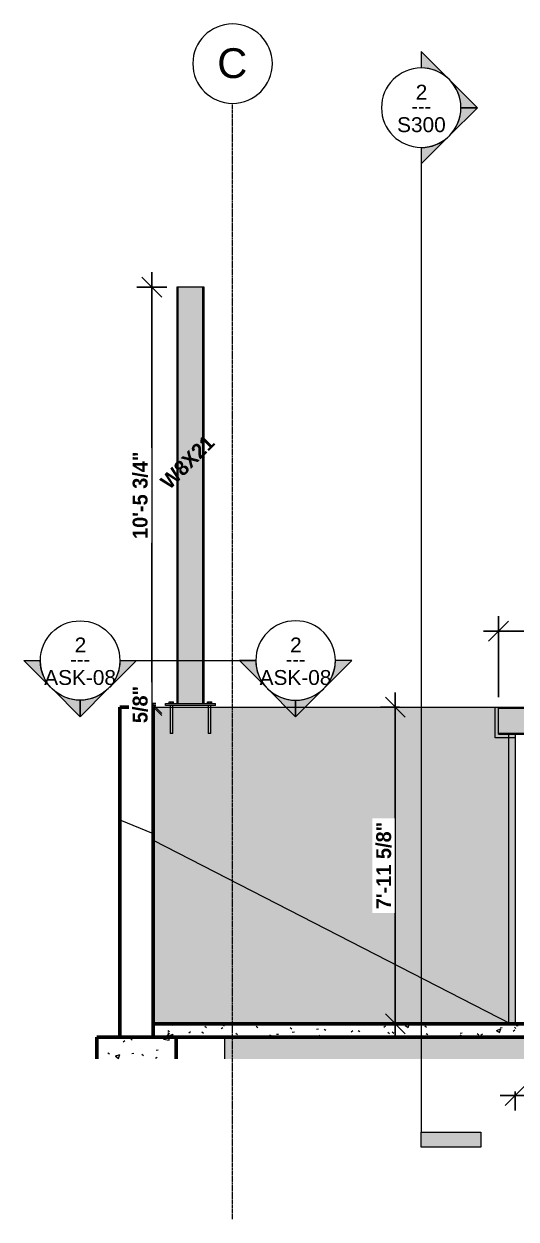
# Model space of a CAD drawing. Header units: inches. Extents: x 8372 to 9305, y -885 to 211.
# Drawn here: x 8371.6 to 8520.1, y -150.3 to 210.6 of the extents above; entities that cross this region are included whole.
import ezdxf

# ---------------------------------------------------------------- set-up
doc = ezdxf.new("R2010")
doc.units = ezdxf.units.IN
doc.header["$MEASUREMENT"] = 0
doc.linetypes.add('Dash 1_16_', pattern=[0.125, 0.0625, -0.0625])
doc.linetypes.add('Grid Line 1_2_', pattern=[0.875, 0.5, -0.125, 0.125, -0.125])
for name, color, linetype, lineweight in [('A-ANNO-DIMS-1', 211, 'Continuous', 30), ('A-DETL-1', 90, 'Dash 1_16_', 9), ('A-FLOR-PATT-1', 8, 'Continuous', 9), ('A-GENM', 5, 'Continuous', 9), ('G-ANNO-SYMB', 111, 'Continuous', 9), ('S-BEAM', 12, 'Continuous', 9), ('S-BEAM-1', 63, 'Continuous', 9), ('S-COLS', 52, 'Continuous', 9), ('S-COLS-1', 22, 'Continuous', 9), ('S-COLS-IDEN', 171, 'Continuous', 9), ('S-FNDN', 32, 'Continuous', 18), ('S-FNDN-2', 32, 'Continuous', 60), ('S-FNDN-3', 32, 'Continuous', 9), ('S-GRID-1', 1, 'Grid Line 1_2_', 9), ('S-GRID-IDEN', 1, 'Continuous', 9)]:
    doc.layers.add(name, color=color, linetype=linetype, lineweight=lineweight)
doc.layers.add('A-WALL-PATT-1', color=235, linetype='Continuous', lineweight=18, transparency=0.4)
doc.layers.add('S-FNDN-1', color=235, linetype='Continuous', lineweight=18, transparency=0.4)
doc.styles.add('Arial', font='arial.ttf', dxfattribs={"height": 9})
doc.styles.add('Arial_1', font='arial.ttf', dxfattribs={"height": 4.5})
doc.styles.add('Century Gothic', font='ufonts.com_century-gothic.ttf', dxfattribs={"height": 4.5})
doc.styles.add('Century Gothic_B', font='GOTHICB.TTF', dxfattribs={"height": 4.5})
doc.dimstyles.new('OD__1_16__Tol__', dxfattribs={"dimscale": 12, "dimtxt": 4.698757, "dimasz": 0.5, "dimexe": 0.375, "dimexo": 0.25, "dimgap": 0.0625, "dimtad": 1, "dimdec": 4, "dimrnd": 0.0625, "dimzin": 3, "dimdsep": 46, "dimlunit": 4, "dimtxsty": 'Century Gothic_B', "dimblk1": 'OBLIQUE', "dimblk2": 'OBLIQUE', "dimsah": 1, "dimcen": 0.09, "dimdle": 0.375, "dimazin": 0, "dimtfac": 1, "dimtdec": 4, "dimtix": 1, "dimtmove": 0, "dimatfit": 3, "dimfxl": 1, "dimtvp": 1, "dimtfill": 1, "dimfrac": 2, "dimtolj": 1, "dimtzin": 0, "dimlwd": 30, "dimlwe": 30, "dimarcsym": 2})
pattern_1 = [(50, (8488.135, 124.938), (13.77135, -1.20496), [1.44, -15.84]), (355, (8488.135, 124.938), (-2.6644, 14.4422), [1.152, -12.672]), (100.451, (8489.282, 124.837), (11.1071, 13.23737), [1.224, -13.462]), (46.184, (8488.135, 128.778), (20.4913, -3.17785), [2.16, -23.76]), (96.636, (8489.842, 128.513), (17.9459, 18.7032), [1.836, -20.193]), (351.184, (8488.135, 128.778), (17.9454, 18.7026), [1.728, -19.008]), (21, (8490.055, 127.818), (11.4605, -7.73037), [1.44, -15.84]), (326, (8490.055, 127.818), (4.67135, 13.92315), [1.152, -12.672]), (71.451, (8491.01, 127.173), (16.13207, 6.19284), [1.224, -13.462]), (37.5, (8488.135, 124.938), (0.23312, 6.39175), [0.634, -11.885, 0.634, -12.23, -12.72]), (37.5, (8488.135, 124.938), (0.23312, 6.39175), [-25.382, 0.634, -12.086]), (7.5, (8488.135, 124.938), (5.05073, 7.57304), [0.634, -6.701, 0.634, -11.597, -4.848]), (7.5, (8488.135, 124.938), (5.05073, 7.57304), [-19.565, 0.634, -4.214]), (327.5, (8483.853, 124.938), (10.24958, -0.43289), [0.634, -4.166, 0.634, -14.342, -19.872]), (327.5, (8483.853, 124.938), (10.24958, -0.43289), [-19.776, 0.634, -19.238]), (317.5, (8481.933, 124.938), (11.1974, 1.92214), [0.634, -5.606, 0.634, -9.312, -14.112]), (317.5, (8481.933, 124.938), (11.1974, 1.92214), [-16.186, 0.634, -13.478])]

# ---------------------------------------------------------------- blocks, each defined once
blk = doc.blocks.new('W-Wide Flange - W8X18-2371427-STRUCTURE - MOMENT FRAME _2_ - ELEVATION')
at = {"layer": 'S-BEAM-1'}
for points in [[(8606.17, 3.92), (8622.43, 3.92), (8622.43, 4.25), (8514.82, 4.25), (8514.82, 3.92), (8585.84, 3.92)], [(8585.84, 3.44), (8622.43, 3.44), (8622.43, 3.92), (8514.82, 3.9), (8514.82, 3.44), (8545.2, 3.44)], [(8622.43, -3.08), (8622.43, -2.82), (8618.43, -2.82), (8618.43, 3.18), (8622.43, 3.18), (8622.43, 3.44), (8514.82, 3.44), (8514.82, -3.08), (8621.41, -3.08)], [(8606.17, -3.56), (8622.43, -3.54), (8622.43, -3.08), (8514.82, -3.08), (8514.82, -3.56), (8585.84, -3.56)], [(8622.43, -3.89), (8622.43, -3.56), (8514.82, -3.56), (8514.82, -3.89), (8621.41, -3.89)]]:
    blk.add_hatch(color=256, dxfattribs=at).paths.add_polyline_path(points, flags=0)
at = {"layer": 'S-BEAM'}
for p, q in [((8514.82, 3.92), (8514.82, 4.25)), ((8514.82, 4.25), (8622.43, 4.25)), ((8514.82, 3.44), (8514.82, 3.92)), ((8514.82, 3.92), (8622.43, 3.92)), ((8514.82, -3.08), (8514.82, 3.44)), ((8514.82, -3.56), (8514.82, -3.08)), ((8514.82, -3.89), (8514.82, -3.56)), ((8514.82, -3.56), (8622.43, -3.56)), ((8514.82, -3.89), (8622.43, -3.89))]:
    blk.add_line(p, q, dxfattribs=at)
blk = doc.blocks.new('051200 - Structural Steel Framing - Base Plate - 4 holes - 5_8in x 6in x 15in-1891183-STRUCTURE - MOMENT FRAME _2_ - ELEVATION')
at = {"layer": 'A-GENM'}
for p, q in [((8415.47, 5.88), (8415.79, 5.88)), ((8415.47, 5.37), (8415.47, 5.88)), ((8415.74, 4.75), (8415.74, 4.25)), ((8415.74, 4.25), (8415.74, -3.63)), ((8415.79, 5.88), (8416.44, 5.88)), ((8415.79, 5.88), (8415.79, 5.37)), ((8416.44, 5.88), (8416.77, 5.88)), ((8416.44, 5.37), (8416.44, 5.88)), ((8416.49, 4.25), (8416.49, 4.75)), ((8416.49, -3.63), (8416.49, 4.25)), ((8416.77, 5.37), (8416.77, 5.88)), ((8426.97, 5.88), (8427.29, 5.88)), ((8426.97, 5.37), (8426.97, 5.88)), ((8427.24, 4.75), (8427.24, 4.25)), ((8427.24, 4.25), (8427.24, -3.63)), ((8427.29, 5.88), (8427.94, 5.88)), ((8427.29, 5.88), (8427.29, 5.37)), ((8427.94, 5.88), (8428.27, 5.88)), ((8427.94, 5.37), (8427.94, 5.88)), ((8427.99, 4.25), (8427.99, 4.75)), ((8427.99, -3.63), (8427.99, 4.25)), ((8428.27, 5.37), (8428.27, 5.88)), ((8416.12, -3.63), (8415.74, -3.63)), ((8416.49, -3.63), (8416.12, -3.63)), ((8427.62, -3.63), (8427.24, -3.63)), ((8427.99, -3.63), (8427.62, -3.63))]:
    blk.add_line(p, q, dxfattribs=at)
at = {"layer": 'S-BEAM'}
for p, q in [((8414.37, 5.37), (8429.37, 5.37)), ((8414.37, 4.75), (8414.37, 5.37)), ((8429.37, 4.75), (8414.37, 4.75)), ((8429.37, 4.75), (8429.37, 5.37))]:
    blk.add_line(p, q, dxfattribs=at)
blk = doc.blocks.new('Grid - Grid Head - Circle-50561-STRUCTURE - MOMENT FRAME _2_ - ELEVATION')
at = {"layer": 'S-GRID-IDEN'}
for start, end in [(0, 180), (180, 360)]:
    blk.add_arc((8434.57, 198.59), 12, start, end, dxfattribs=at)
blk = doc.blocks.new('Section - 3_32_ x 3_8_-54337-STRUCTURE - MOMENT FRAME _2_ - ELEVATION')
at = {"layer": 'G-ANNO-SYMB'}
blk.add_hatch(color=256, dxfattribs=at).paths.add_polyline_path([(8618.17, -124.07), (8600.17, -124.07), (8600.17, -128.57), (8618.17, -128.57)], flags=0)
for p, q in [((8600.17, -128.57), (8600.17, -124.07)), ((8600.17, -124.07), (8618.17, -124.07)), ((8618.17, -124.07), (8618.17, -128.57)), ((8618.17, -128.57), (8600.17, -128.57))]:
    blk.add_line(p, q, dxfattribs=at)
blk = doc.blocks.new('Section - Section Head - Filled-22785-STRUCTURE - MOMENT FRAME _2_ - ELEVATION')
at = {"layer": 'G-ANNO-SYMB'}
h = blk.add_hatch(color=256, dxfattribs=at)
edge = h.paths.add_edge_path(flags=0)
edge.add_arc((8600.17, 183.09), 12.02, 47.9216, 90)
edge.add_line((8600.17, 195.1), (8600.17, 200.06))
edge.add_line((8600.17, 200.06), (8608.22, 192))
h = blk.add_hatch(color=256, dxfattribs=at)
edge = h.paths.add_edge_path(flags=0)
edge.add_line((8608.65, 191.57), (8617.14, 183.09))
edge.add_line((8617.14, 183.09), (8612.17, 183.09))
edge.add_arc((8600.17, 183.09), 12, 360, 405)
h = blk.add_hatch(color=256, dxfattribs=at)
edge = h.paths.add_edge_path(flags=0)
edge.add_arc((8600.17, 183.09), 12, 315, 360)
edge.add_line((8612.17, 183.09), (8617.14, 183.09))
edge.add_line((8617.14, 183.09), (8608.65, 174.6))
h = blk.add_hatch(color=256, dxfattribs=at)
edge = h.paths.add_edge_path(flags=0)
edge.add_line((8608.22, 174.17), (8600.17, 166.12))
edge.add_line((8600.17, 166.12), (8600.17, 171.07))
edge.add_arc((8600.17, 183.09), 12.02, 270, 312.0784)
for p, q in [((8608.22, 192), (8600.17, 200.06)), ((8600.17, 200.06), (8600.17, 195.1)), ((8617.14, 183.09), (8608.65, 191.57)), ((8608.65, 174.6), (8617.14, 183.09)), ((8612.17, 183.09), (8617.14, 183.09)), ((8617.14, 183.09), (8612.17, 183.09)), ((8600.17, 166.12), (8608.22, 174.17)), ((8600.17, 171.07), (8600.17, 166.12))]:
    blk.add_line(p, q, dxfattribs=at)
for centre, radius, start, end in [((8600.17, 183.1), 12, 90, 270), ((8600.17, 183.1), 12, 270, 90), ((8600.17, 183.09), 12.02, 47.9216, 90), ((8600.17, 183.09), 12, 360, 45), ((8600.17, 183.09), 12, 315, 360), ((8600.17, 183.09), 12.02, 270, 312.0784)]:
    blk.add_arc(centre, radius, start, end, dxfattribs=at)
blk = doc.blocks.new('_Oblique')
at = {"color": 0, "linetype": 'ByBlock', "lineweight": -2}
blk.add_line((-0.5, -0.5), (0.5, 0.5), dxfattribs=at)
blk = doc.blocks.new('DIMBLOCK1-STRUCTURE - MOMENT FRAME _2_ - ELEVATION')
at = {"layer": 'A-ANNO-DIMS-1', "color": 0, "lineweight": 30, "transparency": 16777216}
for p, q in [((8519.82, -111.79), (8519.82, -117.53)), ((8692.82, -111.79), (8692.82, -117.53)), ((8515.32, -113.03), (8697.32, -113.03))]:
    blk.add_line(p, q, dxfattribs=at)
at = {"layer": 'Defpoints', "color": 0, "transparency": 16777216}
for p in [(8519.82, -108.79), (8692.82, -108.79), (8692.82, -113.03)]:
    blk.add_point(p, dxfattribs=at)
at = {"layer": 'A-ANNO-DIMS-1', "color": 0, "lineweight": 30, "transparency": 16777216, "xscale": 5.999999999999999, "yscale": 5.999999999999999, "zscale": 5.999999999999999, "rotation": 180}
blk.add_blockref('_Oblique', (8519.82, -113.03), dxfattribs=at)
at = {"layer": 'A-ANNO-DIMS-1', "color": 0, "lineweight": 30, "transparency": 16777216, "xscale": 5.999999999999999, "yscale": 5.999999999999999, "zscale": 5.999999999999999}
blk.add_blockref('_Oblique', (8692.82, -113.03), dxfattribs=at)
at = {"layer": 'A-ANNO-DIMS-1', "color": 0, "transparency": 16777216, "insert": (8606.32, -109.92), "char_height": 4.5, "attachment_point": 5, "style": 'Century Gothic_B', "bg_fill": 3, "box_fill_scale": 1.25, "bg_fill_color": 256, "bg_fill_true_color": 13158600, "bg_fill_transparency": 0}
blk.add_mtext('\\A1;14\'-5"', dxfattribs=at)
blk = doc.blocks.new('DIMBLOCK6-STRUCTURE - MOMENT FRAME _2_ - ELEVATION')
at = {"layer": 'A-ANNO-DIMS-1', "color": 0, "lineweight": 30, "transparency": 16777216}
for p, q in [((8514.82, 7.25), (8514.82, 31.73)), ((8510.32, 27.23), (8626.93, 27.23)), ((8622.43, 28.47), (8622.43, 22.73))]:
    blk.add_line(p, q, dxfattribs=at)
at = {"layer": 'Defpoints', "color": 0, "transparency": 16777216}
for p in [(8622.43, 31.47), (8622.43, 27.23), (8514.82, 4.25)]:
    blk.add_point(p, dxfattribs=at)
at = {"layer": 'A-ANNO-DIMS-1', "color": 0, "lineweight": 30, "transparency": 16777216, "xscale": 5.999999999999999, "yscale": 5.999999999999999, "zscale": 5.999999999999999, "rotation": 180}
blk.add_blockref('_Oblique', (8514.82, 27.23), dxfattribs=at)
at = {"layer": 'A-ANNO-DIMS-1', "color": 0, "lineweight": 30, "transparency": 16777216, "xscale": 5.999999999999999, "yscale": 5.999999999999999, "zscale": 5.999999999999999}
blk.add_blockref('_Oblique', (8622.43, 27.23), dxfattribs=at)
at = {"layer": 'A-ANNO-DIMS-1', "color": 0, "transparency": 16777216, "insert": (8568.62, 30.69), "char_height": 4.5, "attachment_point": 5, "style": 'Century Gothic_B', "bg_fill": 3, "box_fill_scale": 1.25, "bg_fill_color": 256, "bg_fill_true_color": 13158600, "bg_fill_transparency": 0}
blk.add_mtext('\\A1;8\'-11 5/8"', dxfattribs=at)
blk = doc.blocks.new('DIMBLOCK12-STRUCTURE - MOMENT FRAME _2_ - ELEVATION')
at = {"layer": 'A-ANNO-DIMS-1', "color": 0, "lineweight": 30, "transparency": 16777216}
for p, q in [((8410.19, 135.62), (8410.19, 0.87)), ((8414.73, 131.12), (8405.69, 131.12)), ((8411.37, 5.37), (8405.69, 5.37))]:
    blk.add_line(p, q, dxfattribs=at)
at = {"layer": 'Defpoints', "color": 0, "transparency": 16777216}
for p in [(8417.73, 131.12), (8410.19, 5.37), (8414.37, 5.37)]:
    blk.add_point(p, dxfattribs=at)
at = {"layer": 'A-ANNO-DIMS-1', "color": 0, "lineweight": 30, "transparency": 16777216, "xscale": 5.999999999999999, "yscale": 5.999999999999999, "zscale": 5.999999999999999}
for p, rotation in [((8410.19, 131.12), 90), ((8410.19, 5.37), 270)]:
    blk.add_blockref('_Oblique', p, dxfattribs=dict(at, rotation=rotation))
at = {"layer": 'A-ANNO-DIMS-1', "color": 0, "transparency": 16777216, "insert": (8406.72, 68.25), "char_height": 4.5, "attachment_point": 5, "rotation": 90, "style": 'Century Gothic_B', "bg_fill": 3, "box_fill_scale": 1.25, "bg_fill_color": 256, "bg_fill_true_color": 13158600, "bg_fill_transparency": 0}
blk.add_mtext('\\A1;10\'-5 3/4"', dxfattribs=at)
blk = doc.blocks.new('DIMBLOCK13-STRUCTURE - MOMENT FRAME _2_ - ELEVATION')
at = {"layer": 'A-ANNO-DIMS-1', "color": 0, "lineweight": 30, "transparency": 16777216}
for p, q in [((8410.19, 5.37), (8410.19, 11.37)), ((8411.37, 5.37), (8405.69, 5.37)), ((8411.37, 4.75), (8405.69, 4.75)), ((8410.19, 5.37), (8410.19, 4.75)), ((8410.19, 4.75), (8410.19, -1.25))]:
    blk.add_line(p, q, dxfattribs=at)
at = {"layer": 'Defpoints', "color": 0, "transparency": 16777216}
for p in [(8414.37, 5.37), (8414.37, 4.75)]:
    blk.add_point(p, dxfattribs=at)
at = {"layer": 'A-ANNO-DIMS-1', "color": 0, "lineweight": 30, "transparency": 16777216, "xscale": 5.999999999999999, "yscale": 5.999999999999999, "zscale": 5.999999999999999}
for p, rotation in [((8410.19, 5.37), 270), ((8410.19, 4.75), 90)]:
    blk.add_blockref('_Oblique', p, dxfattribs=dict(at, rotation=rotation))
at = {"layer": 'A-ANNO-DIMS-1', "color": 0, "transparency": 16777216, "insert": (8406.72, 5.06), "char_height": 4.5, "attachment_point": 5, "rotation": 90, "style": 'Century Gothic_B', "bg_fill": 3, "box_fill_scale": 1.25, "bg_fill_color": 256, "bg_fill_true_color": 13158600, "bg_fill_transparency": 0}
blk.add_mtext('\\A1;5/8"', dxfattribs=at)
at = {"layer": 'Defpoints', "color": 0, "transparency": 16777216}
blk.add_point((8410.19, 4.75), dxfattribs=at)
blk = doc.blocks.new('DIMBLOCK15-STRUCTURE - MOMENT FRAME _2_ - ELEVATION')
at = {"layer": 'A-ANNO-DIMS-1', "color": 0, "lineweight": 30, "transparency": 16777216}
for p, q in [((8483.69, 8.75), (8483.69, -95.87)), ((8484.94, 4.25), (8479.19, 4.25)), ((8484.94, -91.37), (8479.19, -91.37))]:
    blk.add_line(p, q, dxfattribs=at)
at = {"layer": 'Defpoints', "color": 0, "transparency": 16777216}
for p in [(8487.94, 4.25), (8483.69, -91.37), (8487.94, -91.37)]:
    blk.add_point(p, dxfattribs=at)
at = {"layer": 'A-ANNO-DIMS-1', "color": 0, "lineweight": 30, "transparency": 16777216, "xscale": 5.999999999999999, "yscale": 5.999999999999999, "zscale": 5.999999999999999}
for p, rotation in [((8483.69, 4.25), 90), ((8483.69, -91.37), 270)]:
    blk.add_blockref('_Oblique', p, dxfattribs=dict(at, rotation=rotation))
at = {"layer": 'A-ANNO-DIMS-1', "color": 0, "transparency": 16777216, "insert": (8480.23, -43.56), "char_height": 4.5, "attachment_point": 5, "rotation": 90, "style": 'Century Gothic_B', "bg_fill": 3, "box_fill_scale": 1.25, "bg_fill_color": 256, "bg_fill_true_color": 13158600, "bg_fill_transparency": 0}
blk.add_mtext('\\A1;7\'-11 5/8"', dxfattribs=at)

msp = doc.modelspace()

# ---------------------------------------------------------------- hatches: boundary and pattern name
at = {"layer": 'A-FLOR-PATT-1'}
h = msp.add_hatch(dxfattribs=at)
h.set_pattern_fill('FP_1', color=256, style=0, pattern_type=2)
h.set_pattern_definition(pattern_1)
h.paths.add_polyline_path([(8667.12955, -95.375), (8692.81938, -95.375), (8692.81938, -91.375), (8410.56938, -91.375), (8410.56938, -95.375), (8646.80815, -95.375)], flags=0)
at = {"layer": 'A-WALL-PATT-1'}
for points in [[(8422.56938, -91.375), (8422.56938, 4.25), (8410.56938, 4.25), (8410.56938, -91.375)], [(8621.4064, -101.9529), (8692.56938, -101.9529), (8692.56938, -95.375), (8519.81938, -95.375), (8519.81938, -101.9529), (8616.32605, -101.9529)]]:
    msp.add_hatch(color=256, dxfattribs=at).paths.add_polyline_path(points, flags=0)
h = msp.add_hatch(color=256, dxfattribs=at)
h.paths.add_polyline_path([(8519.81938, -101.9529), (8519.81938, -95.375), (8432.16498, -95.375), (8432.16498, -101.9529), (8463.91557, -101.9529)], flags=0)
h.paths.add_polyline_path([(8463.91557, -91.375), (8519.81938, -91.375), (8519.81938, -5), (8513.81938, -5), (8513.81938, 4.25), (8422.56938, 4.25), (8422.56938, -91.375), (8426.60811, -91.375)], flags=0)
at = {"layer": 'S-COLS-1'}
for points in [[(8418.12688, 5.375), (8418.12688, 131.125), (8417.72688, 131.125), (8417.72688, 5.375)], [(8418.12688, 5.375), (8418.60188, 5.375), (8418.60188, 131.125), (8418.12688, 131.125), (8418.12688, 6.98924)], [(8423.27277, 5.375), (8425.13188, 5.375), (8425.13188, 131.125), (8418.60188, 131.125), (8418.60188, 5.375)], [(8425.36938, 5.375), (8425.60688, 5.375), (8425.60688, 131.125), (8425.13188, 131.125), (8425.13188, 5.375)], [(8425.81295, 5.375), (8426.00688, 5.375), (8426.00688, 131.125), (8425.60688, 131.125), (8425.60688, 5.375)]]:
    msp.add_hatch(color=256, dxfattribs=at).paths.add_polyline_path(points, flags=0)
at = {"layer": 'S-FNDN-1'}
msp.add_hatch(color=256, dxfattribs=at).paths.add_polyline_path([(8514.81938, -5), (8519.81938, -5), (8519.81938, -3.89), (8514.81938, -3.89), (8514.81938, 4.25), (8513.81938, 4.25), (8513.81938, -5)], flags=0)
at = {"layer": 'S-FNDN-3'}
h = msp.add_hatch(dxfattribs=at)
h.set_pattern_fill('FP_1', color=256, style=0, pattern_type=2)
h.set_pattern_definition(pattern_1)
h.paths.add_polyline_path([(8417.56938, -101.9529), (8417.56938, -95.375), (8393.56938, -95.375), (8393.56938, -101.9529)], flags=0)

# ---------------------------------------------------------------- linework, layer by layer
at = {"layer": 'A-DETL-1'}
msp.add_line((8517.81938, -3.89), (8517.81938, -90.98984), dxfattribs=at)
at = {"layer": 'G-ANNO-SYMB'}
for p, q in [((8491.50639, 173.27607), (8491.50639, -124.06602)), ((8400.56044, 18.34615), (8441.57918, 18.34615))]:
    msp.add_line(p, q, dxfattribs=at)
at = {"layer": 'S-COLS'}
for p, q in [((8417.72688, 131.125), (8417.72688, 5.375)), ((8418.12688, 131.125), (8417.72688, 131.125)), ((8418.12688, 5.375), (8418.12688, 131.125)), ((8418.60188, 131.125), (8418.12688, 131.125)), ((8425.13188, 131.125), (8418.60188, 131.125)), ((8425.60688, 131.125), (8425.13188, 131.125)), ((8425.60688, 5.375), (8425.60688, 131.125)), ((8426.00688, 131.125), (8425.60688, 131.125)), ((8426.00688, 5.375), (8426.00688, 131.125))]:
    msp.add_line(p, q, dxfattribs=at)
at = {"layer": 'S-FNDN'}
for p, q in [((8410.56938, 4.25), (8514.81938, 4.25)), ((8513.81938, -5), (8513.81938, 4.25)), ((8519.81938, -5), (8513.81938, -5)), ((8519.81938, -3.89), (8519.81938, -91.375)), ((8400.56938, -29.75), (8410.56938, -33.85833)), ((8410.56938, -35.9125), (8518.56938, -91.375)), ((8432.16498, -95.375), (8432.16498, -101.9529))]:
    msp.add_line(p, q, dxfattribs=at)
at = {"layer": 'S-FNDN-2'}
for p, q in [((8410.56938, 4.25), (8400.56938, 4.25)), ((8400.56938, 4.25), (8400.56938, -95.375)), ((8410.56938, 4.25), (8410.56938, -95.375)), ((8692.81938, -91.375), (8410.56938, -91.375)), ((8393.56938, -95.375), (8393.56938, -101.9529)), ((8393.56938, -95.375), (8692.81938, -95.375)), ((8417.56938, -101.9529), (8417.56938, -95.375))]:
    msp.add_line(p, q, dxfattribs=at)
at = {"layer": 'S-GRID-1'}
msp.add_line((8434.56938, -150.31007), (8434.56938, 186.59016), dxfattribs=at)

# ---------------------------------------------------------------- block references
at = {"layer": 'G-ANNO-SYMB'}
for name, p in [('Section - Section Head - Filled-22785-STRUCTURE - MOMENT FRAME _2_ - ELEVATION', (-108.6606, 2.19037)), ('Section - 3_32_ x 3_8_-54337-STRUCTURE - MOMENT FRAME _2_ - ELEVATION', (-108.6606, 0))]:
    msp.add_blockref(name, p, dxfattribs=at)
at = {"layer": 'G-ANNO-SYMB', "extrusion": (0, 0, -1), "rotation": 270.0000000000003}
msp.add_blockref('Section - Section Head - Filled-22785-STRUCTURE - MOMENT FRAME _2_ - ELEVATION', (-8571.64614, 8618.51314), dxfattribs=at)
at = {"layer": 'G-ANNO-SYMB', "rotation": 270.0000000000002}
msp.add_blockref('Section - Section Head - Filled-22785-STRUCTURE - MOMENT FRAME _2_ - ELEVATION', (8270.49348, 8618.51314), dxfattribs=at)
at = {"layer": 'S-BEAM'}
for name in ['051200 - Structural Steel Framing - Base Plate - 4 holes - 5_8in x 6in x 15in-1891183-STRUCTURE - MOMENT FRAME _2_ - ELEVATION', 'W-Wide Flange - W8X18-2371427-STRUCTURE - MOMENT FRAME _2_ - ELEVATION']:
    msp.add_blockref(name, (0, 0), dxfattribs=at)
at = {"layer": 'S-GRID-IDEN'}
msp.add_blockref('Grid - Grid Head - Circle-50561-STRUCTURE - MOMENT FRAME _2_ - ELEVATION', (0, 0), dxfattribs=at)

# ---------------------------------------------------------------- texts
at = {"layer": 'G-ANNO-SYMB', "char_height": 4.5, "attachment_point": 1}
for s, insert, width, style in [('2', (8489.8459, 192.23039), 4.242, 'Arial_1'), ('---', (8488.52024, 187.97704), 7.7265, 'Century Gothic'), ('S300', (8484.22385, 182.41226), 17.877, 'Arial_1'), ('2', (8386.89995, 25.30047), 4.242, 'Arial_1'), ('2', (8451.9187, 25.30047), 4.242, 'Arial_1'), ('---', (8385.57429, 21.04713), 7.7265, 'Century Gothic'), ('---', (8450.59304, 21.04713), 7.7265, 'Century Gothic'), ('ASK-08', (8377.71569, 15.48235), 26.5125, 'Arial_1'), ('ASK-08', (8442.73444, 15.48235), 26.5125, 'Arial_1')]:
    msp.add_mtext(s, dxfattribs=dict(at, insert=insert, width=width, style=style))
at = {"layer": 'S-COLS-IDEN', "insert": (8412.37146, 72.90988), "char_height": 4.5, "width": 25.452, "attachment_point": 1, "rotation": 45, "style": 'Century Gothic_B'}
msp.add_mtext('W8X21', dxfattribs=at)
at = {"layer": 'S-GRID-IDEN', "insert": (8429.93715, 203.23413), "char_height": 9, "width": 11.0595, "attachment_point": 1, "style": 'Arial'}
msp.add_mtext('C', dxfattribs=at)

# ---------------------------------------------------------------- dimensions: what is measured, and where the dimension line sits
at = {"layer": 'A-ANNO-DIMS-1'}
dim = msp.add_linear_dim(base=(8692.81938, -113.03021), p1=(8519.81938, -108.78757), p2=(8692.81938, -108.78757), dimstyle='OD__1_16__Tol__', override={"dimpost": '<>', "dimfxl": 173}, dxfattribs=at)
dim.commit()
dim.dimension.update_dxf_attribs({"geometry": 'DIMBLOCK1-STRUCTURE - MOMENT FRAME _2_ - ELEVATION', "text_midpoint": (8606.31938, -109.91702)})

# ---------------------------------------------------------------- next in the draw order: dimensions: what is measured, and where the dimension line sits
for base, p1, p2, override, picture, middle in [((8410.18964, 5.375), (8417.72688, 131.125), (8414.36688, 5.375), {"dimpost": '<>', "dimfxl": 125.794881}, 'DIMBLOCK12-STRUCTURE - MOMENT FRAME _2_ - ELEVATION', (8406.72465, 68.25)), ((8483.69499, -91.375), (8487.93763, 4.25), (8487.93763, -91.375), {"dimpost": '<>', "dimfxl": 95.625}, 'DIMBLOCK15-STRUCTURE - MOMENT FRAME _2_ - ELEVATION', (8480.23, -43.5625))]:
    dim = msp.add_linear_dim(base=base, p1=p1, p2=p2, angle=90, dimstyle='OD__1_16__Tol__', override=override, dxfattribs=at)
    dim.commit()
    dim.dimension.update_dxf_attribs({"geometry": picture, "text_midpoint": middle})
dim = msp.add_linear_dim(base=(8622.42938, 27.22523), p1=(8514.81938, 4.25), p2=(8622.42938, 31.46787), dimstyle='OD__1_16__Tol__', override={"dimpost": '<>', "dimfxl": 110.998758}, dxfattribs=at)
dim.commit()
dim.dimension.update_dxf_attribs({"geometry": 'DIMBLOCK6-STRUCTURE - MOMENT FRAME _2_ - ELEVATION', "text_midpoint": (8568.62438, 30.69022)})

# ---------------------------------------------------------------- next in the draw order: dimensions: what is measured, and where the dimension line sits
dim = msp.add_linear_dim(base=(8410.18964, 4.75), p1=(8414.36688, 5.375), p2=(8414.36688, 4.75), angle=90, dimstyle='OD__1_16__Tol__', override={"dimpost": '<>', "dimfxl": 0.625}, dxfattribs=at)
dim.commit()
dim.dimension.update_dxf_attribs({"geometry": 'DIMBLOCK13-STRUCTURE - MOMENT FRAME _2_ - ELEVATION', "text_midpoint": (8406.72465, 5.0625)})

doc.saveas('drawing.dxf')
